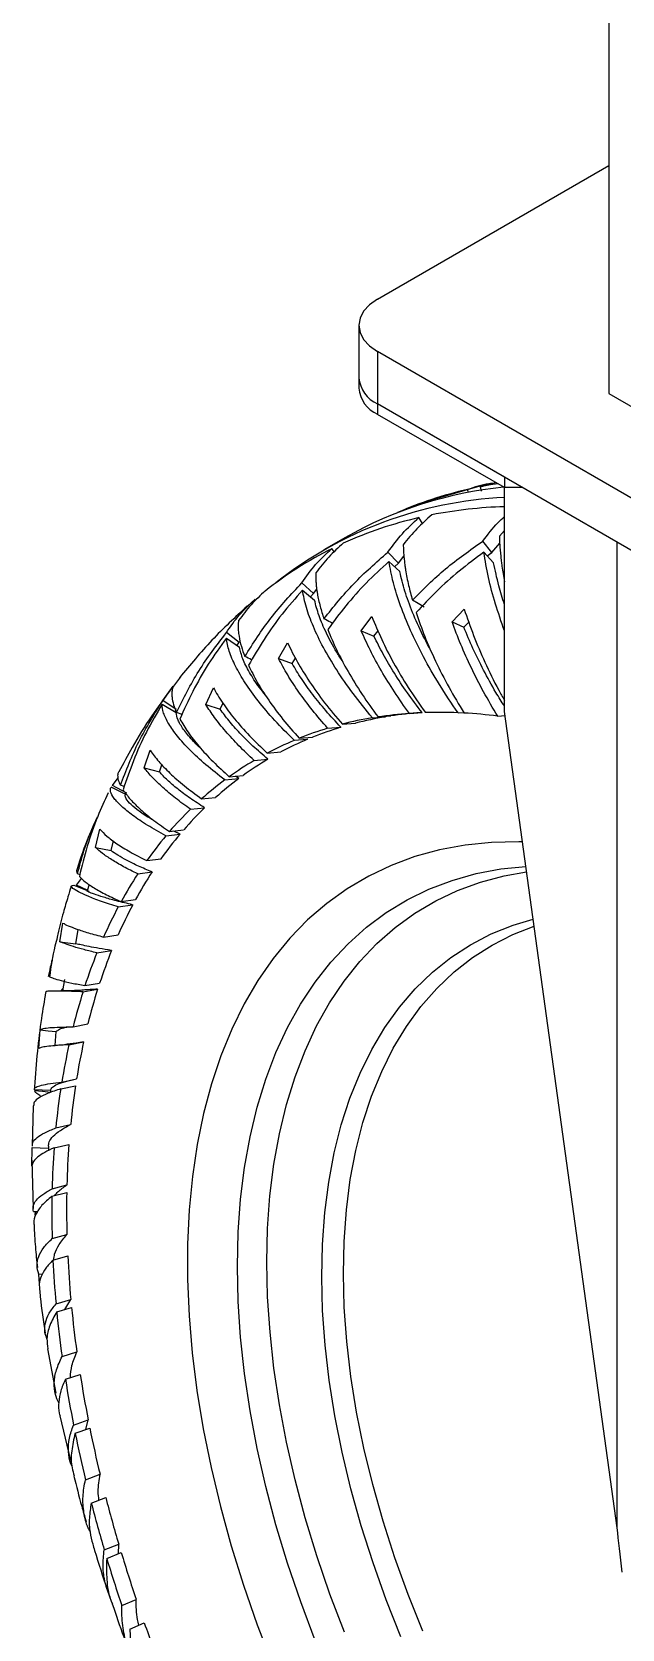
# Model space of a CAD drawing. Header units: millimetres. Extents: x 0 to 597, y 0 to 420.
# Drawn here: x 144.84 to 150.98, y 47.18 to 63.78 of the extents above; entities that cross this region are included whole.
import ezdxf

# ---------------------------------------------------------------- set-up
doc = ezdxf.new("R2010")
doc.units = ezdxf.units.MM

msp = doc.modelspace()

# ---------------------------------------------------------------- linework, layer by layer
at = {"color": 7, "linetype": 'Continuous', "lineweight": 25}
for p, q in [((150.84, 64.382), (150.84, 60.027)), ((148.436, 61.007), (150.84, 62.395)), ((148.241, 60.735), (148.241, 60.19)), ((154.659, 56.87), (148.436, 60.462)), ((148.436, 60.462), (148.436, 59.918)), ((148.241, 60.19), (148.241, 60.081)), ((150.84, 60.027), (153.904, 58.258)), ((154.659, 56.326), (148.436, 59.918)), ((149.756, 59.156), (148.436, 59.918)), ((148.436, 59.918), (148.436, 59.809)), ((149.756, 59.047), (148.436, 59.809)), ((149.505, 59.056), (149.664, 59.1)), ((149.756, 59.156), (149.756, 59.047)), ((149.572, 59.083), (148.91, 58.893)), ((149.381, 58.998), (149.372, 59.027)), ((149.518, 59.012), (149.505, 59.056)), ((149.944, 59.047), (149.756, 59.047)), ((149.756, 56.72), (149.756, 59.047)), ((148.904, 58.674), (148.866, 58.736)), ((149.756, 58.6), (149.703, 58.541)), ((148.097, 58.526), (147.879, 58.4)), ((149.626, 58.373), (149.53, 58.49)), ((149.626, 58.373), (149.706, 58.471)), ((147.985, 58.379), (147.96, 58.413)), ((148.653, 58.261), (148.543, 58.376)), ((148.554, 58.28), (148.668, 58.174)), ((148.653, 58.261), (148.71, 58.334)), ((149.542, 58.375), (149.643, 58.267)), ((149.577, 58.338), (149.626, 58.373)), ((148.613, 58.225), (148.653, 58.261)), ((147.77, 57.947), (147.649, 58.057)), ((147.656, 57.981), (147.781, 57.879)), ((147.74, 57.913), (147.77, 57.947)), ((147.77, 57.947), (147.804, 57.991)), ((149.211, 57.653), (149.337, 57.785)), ((148.266, 57.56), (148.376, 57.708)), ((149.211, 57.653), (149.334, 57.596)), ((149.334, 57.596), (149.386, 57.648)), ((146.996, 57.436), (146.864, 57.54)), ((146.865, 57.484), (147, 57.388)), ((146.974, 57.406), (146.996, 57.436)), ((148.266, 57.56), (148.399, 57.503)), ((148.399, 57.503), (148.441, 57.558)), ((147.406, 57.271), (147.501, 57.434)), ((147.406, 57.271), (147.548, 57.218)), ((147.548, 57.218), (147.583, 57.274)), ((146.203, 56.833), (146.312, 56.982)), ((146.387, 57.079), (146.313, 56.984)), ((146.65, 56.793), (146.729, 56.967)), ((146.196, 56.798), (146.341, 56.71)), ((146.344, 56.74), (146.203, 56.833)), ((146.65, 56.793), (146.8, 56.744)), ((146.8, 56.744), (146.828, 56.805)), ((146.33, 56.716), (146.344, 56.74)), ((146.403, 56.688), (146.346, 56.711)), ((148.383, 56.655), (148.518, 56.665)), ((148.441, 56.664), (148.575, 56.674)), ((148.767, 56.7), (148.899, 56.71)), ((149.273, 56.707), (149.331, 56.711)), ((149.685, 56.672), (149.762, 56.678)), ((150.926, 48.234), (149.756, 56.72)), ((147.622, 56.442), (147.761, 56.454)), ((147.917, 56.546), (148.055, 56.557)), ((148.07, 56.588), (148.206, 56.599)), ((146.011, 56.134), (146.073, 56.317)), ((147.289, 56.287), (147.431, 56.3)), ((147.57, 56.421), (147.709, 56.432)), ((146.011, 56.134), (146.168, 56.092)), ((146.168, 56.092), (146.194, 56.167)), ((147.154, 56.212), (147.296, 56.225)), ((145.68, 55.952), (145.738, 56.03)), ((145.828, 55.87), (145.68, 55.952)), ((145.803, 55.94), (145.762, 55.953)), ((146.849, 56.009), (146.993, 56.023)), ((146.895, 56.042), (147.038, 56.056)), ((146.993, 56.023), (146.958, 56.048)), ((145.663, 55.936), (145.815, 55.86)), ((146.607, 55.812), (146.752, 55.827)), ((146.492, 55.704), (146.638, 55.72)), ((145.503, 55.307), (145.549, 55.497)), ((146.235, 55.428), (146.383, 55.446)), ((146.273, 55.473), (146.42, 55.49)), ((146.383, 55.446), (146.318, 55.478)), ((145.503, 55.307), (145.665, 55.274)), ((145.665, 55.274), (145.69, 55.375)), ((146.036, 55.17), (146.185, 55.189)), ((145.305, 54.914), (145.359, 54.985)), ((145.337, 55.027), (145.316, 55.033)), ((145.943, 55.033), (146.092, 55.053)), ((145.277, 54.916), (145.433, 54.853)), ((145.418, 54.863), (145.305, 54.914)), ((145.437, 54.922), (145.416, 54.856)), ((145.74, 54.689), (145.89, 54.711)), ((145.77, 54.744), (145.92, 54.765)), ((145.134, 54.328), (145.164, 54.522)), ((145.3, 54.306), (145.324, 54.454)), ((145.134, 54.328), (145.3, 54.306)), ((145.588, 54.376), (145.739, 54.4)), ((145.016, 53.967), (145.055, 54.132)), ((145.519, 54.212), (145.67, 54.237)), ((145.017, 53.968), (145.016, 53.967)), ((145.147, 53.816), (145.165, 53.839)), ((145.182, 53.936), (145.161, 53.816)), ((145.373, 53.807), (145.526, 53.834)), ((145.394, 53.871), (145.546, 53.897)), ((145.271, 53.444), (145.424, 53.473)), ((144.913, 53.217), (144.928, 53.411)), ((145.084, 53.248), (145.096, 53.393)), ((145.227, 53.257), (145.38, 53.287)), ((145.38, 53.287), (145.302, 53.274)), ((144.868, 52.82), (144.866, 52.793)), ((145.142, 52.798), (145.296, 52.83)), ((145.153, 52.869), (145.307, 52.902)), ((144.857, 52.623), (144.845, 52.202)), ((145.091, 52.393), (145.245, 52.428)), ((144.843, 51.995), (144.844, 52.187)), ((144.844, 52.187), (145.013, 52.182)), ((145.014, 52.201), (145.014, 52.156)), ((145.073, 52.185), (145.228, 52.221)), ((144.843, 52.056), (144.857, 51.553)), ((145.052, 51.76), (145.207, 51.799)), ((145.05, 51.682), (145.205, 51.721)), ((144.859, 51.522), (144.904, 51.523)), ((144.876, 51.488), (144.879, 51.523)), ((145.053, 51.242), (145.207, 51.284)), ((145.061, 51.019), (145.215, 51.062)), ((144.915, 50.872), (144.954, 50.875)), ((144.92, 50.773), (144.915, 50.872)), ((145.093, 50.564), (145.247, 50.61)), ((145.101, 50.481), (145.255, 50.527)), ((145.185, 50.506), (145.247, 50.61)), ((145.006, 50.096), (145.09, 49.635)), ((145.156, 50.015), (145.309, 50.064)), ((145.191, 49.78), (145.344, 49.83)), ((145.133, 49.399), (145.243, 48.934)), ((145.275, 49.304), (145.428, 49.357)), ((145.402, 49.256), (145.428, 49.357)), ((145.292, 49.218), (145.445, 49.271)), ((145.399, 48.736), (145.551, 48.792)), ((145.459, 48.493), (145.611, 48.551)), ((145.594, 48.006), (145.745, 48.067)), ((145.62, 47.918), (145.771, 47.979)), ((145.742, 47.967), (145.745, 48.067)), ((145.776, 47.428), (145.926, 47.492)), ((145.861, 47.183), (146.011, 47.249))]:
    msp.add_line(p, q, dxfattribs=at)
at = {"color": 8, "linetype": 'Continuous', "lineweight": 25}
msp.add_line((150.926, 48.234), (150.926, 58.48), dxfattribs=at)
at = {"color": 7, "linetype": 'Continuous', "lineweight": 25, "flags": 128}
for points in [[(148.436, 61.007), (148.353, 60.948), (148.291, 60.882), (148.254, 60.81), (148.241, 60.735), (148.254, 60.659), (148.291, 60.587), (148.353, 60.521), (148.436, 60.462)], [(149.686, 59.087), (149.61, 59.075), (149.505, 59.056)], [(147.165, 57.888), (147.087, 57.82), (147.079, 57.814)], [(148.921, 57.805), (148.859, 57.842), (148.798, 57.879)], [(149.943, 55.364), (149.904, 55.365), (149.621, 55.359), (149.347, 55.331), (149.081, 55.282), (148.825, 55.212), (148.579, 55.121), (148.344, 55.009), (148.12, 54.878), (147.908, 54.726), (147.709, 54.554), (147.523, 54.363), (147.351, 54.154), (147.193, 53.926), (147.049, 53.681), (146.92, 53.42), (146.807, 53.142), (146.709, 52.849), (146.627, 52.541), (146.561, 52.22), (146.511, 51.886), (146.478, 51.54), (146.461, 51.183), (146.46, 50.815), (146.477, 50.439), (146.509, 50.055), (146.558, 49.663), (146.623, 49.266), (146.705, 48.864), (146.802, 48.458), (146.915, 48.049), (147.043, 47.639), (147.186, 47.228), (147.343, 46.818)], [(146.988, 51.307), (147.012, 51.65), (147.054, 51.982), (147.111, 52.301), (147.185, 52.607), (147.274, 52.899), (147.38, 53.175), (147.501, 53.436), (147.636, 53.68), (147.787, 53.907), (147.952, 54.116), (148.13, 54.307), (148.322, 54.478), (148.526, 54.63), (148.743, 54.762), (148.971, 54.874), (149.211, 54.965), (149.46, 55.035), (149.719, 55.084), (149.978, 55.111)], [(147.292, 51.348), (147.317, 51.688), (147.358, 52.016), (147.415, 52.331), (147.489, 52.634), (147.578, 52.922), (147.683, 53.195), (147.803, 53.452), (147.938, 53.692), (148.088, 53.916), (148.253, 54.121), (148.43, 54.308), (148.621, 54.475), (148.825, 54.624), (149.041, 54.752), (149.268, 54.86), (149.506, 54.947), (149.754, 55.013), (149.985, 55.055)], [(147.864, 51.182), (147.888, 51.512), (147.929, 51.829), (147.986, 52.134), (148.059, 52.425), (148.149, 52.702), (148.255, 52.963), (148.376, 53.208), (148.512, 53.436), (148.663, 53.646), (148.827, 53.837), (149.006, 54.01), (149.198, 54.163), (149.402, 54.296), (149.618, 54.409), (149.845, 54.5), (150.053, 54.563)], [(148.088, 51.213), (148.112, 51.54), (148.153, 51.855), (148.21, 52.158), (148.284, 52.447), (148.374, 52.721), (148.479, 52.979), (148.6, 53.222), (148.736, 53.447), (148.887, 53.654), (149.052, 53.843), (149.231, 54.013), (149.423, 54.163), (149.627, 54.293), (149.843, 54.402), (150.064, 54.488)], [(144.928, 53.411), (145.012, 53.402), (145.096, 53.393)], [(144.866, 52.793), (144.95, 52.788), (145.035, 52.783)], [(145.037, 52.762), (144.952, 52.77), (144.868, 52.778)], [(147.787, 47.066), (147.637, 47.466), (147.501, 47.867), (147.38, 48.268), (147.275, 48.666), (147.185, 49.061), (147.111, 49.452), (147.054, 49.838), (147.012, 50.217), (146.988, 50.589), (146.979, 50.953), (146.988, 51.307)], [(148.092, 47.151), (147.941, 47.547), (147.806, 47.944), (147.685, 48.34), (147.58, 48.734), (147.49, 49.125), (147.417, 49.513), (147.359, 49.894), (147.318, 50.27), (147.293, 50.638), (147.284, 50.998), (147.292, 51.348)], [(148.679, 47.104), (148.527, 47.488), (148.389, 47.873), (148.267, 48.258), (148.16, 48.641), (148.068, 49.021), (147.993, 49.398), (147.934, 49.77), (147.891, 50.135), (147.865, 50.493), (147.856, 50.842), (147.864, 51.182)], [(148.907, 47.16), (148.754, 47.541), (148.616, 47.923), (148.493, 48.306), (148.386, 48.686), (148.294, 49.065), (148.218, 49.439), (148.159, 49.809), (148.116, 50.172), (148.09, 50.528), (148.081, 50.875), (148.088, 51.213)]]:
    msp.add_lwpolyline(points, dxfattribs=at)
at = {"color": 7, "linetype": 'Continuous', "lineweight": 25}
for centre, radius, start, end in [((148.574, 60.223), 0.335, 185.6959, 245.6253), ((148.574, 60.115), 0.335, 185.6959, 245.6253), ((149.945, 54.812), 4.137, 92.6217, 128.3451), ((150.173, 54.871), 4.203, 95.818, 119.5968), ((150.287, 55.021), 4.11, 102.8711, 113.5635), ((149.897, 54.165), 4.686, 91.7216, 101.0303), ((149.78, 54.736), 4.102, 102.8658, 114.4812), ((149.723, 54.874), 3.953, 116.4762, 128.3811), ((149.008, 52.922), 3.785, 99.5093, 104.3571), ((149.143, 52.938), 3.779, 99.5211, 104.3482), ((149.054, 52.639), 4.071, 94.0439, 98.658), ((149.185, 52.673), 4.047, 94.302, 98.6574), ((149.077, 52.156), 4.555, 87.5302, 91.8074), ((149.054, 51.713), 4.999, 82.749, 86.7744), ((148.947, 53.143), 3.555, 106.8376, 111.8877), ((149.08, 53.17), 3.538, 106.838, 111.883), ((148.911, 53.232), 3.459, 112.8187, 117.9618), ((149.042, 53.263), 3.438, 112.8165, 117.961), ((148.905, 53.246), 3.444, 120.5523, 125.7119), ((149.038, 53.274), 3.426, 120.5566, 125.7126), ((148.953, 53.181), 3.525, 126.6475, 131.7263), ((149.081, 53.216), 3.498, 126.6423, 131.7304), ((149.103, 53.022), 3.744, 134.2337, 139.1107), ((149.232, 53.055), 3.719, 134.2314, 139.1117), ((149.425, 52.891), 3.973, 139.9825, 144.6543), ((149.292, 52.862), 3.991, 139.9794, 144.6575), ((149.667, 52.607), 4.444, 146.9159, 151.2671), ((149.793, 52.642), 4.417, 146.9158, 151.2687), ((150.057, 52.397), 4.888, 152.0339, 156.1176), ((150.183, 52.432), 4.86, 152.0348, 156.1179), ((150.678, 52.135), 5.562, 158.076, 161.8233), ((150.797, 52.173), 5.526, 158.0756, 161.8251), ((151.267, 51.946), 6.18, 162.4776, 165.9709), ((151.393, 51.981), 6.153, 162.4794, 165.9681), ((152.25, 51.781), 7.033, 167.6365, 170.8288), ((152.136, 51.742), 7.073, 167.6367, 170.8294), ((152.909, 51.621), 7.856, 171.386, 174.3621), ((153.011, 51.661), 7.803, 171.3849, 174.3637), ((153.956, 51.531), 8.907, 175.7861, 178.5244), ((154.063, 51.57), 8.86, 175.7866, 178.5235), ((154.847, 51.511), 9.798, 179.0019, 181.5706), ((154.941, 51.551), 9.738, 179.0016, 181.5713), ((155.998, 51.555), 10.95, 182.8052, 185.191), ((156.087, 51.594), 10.885, 182.8049, 185.191), ((156.911, 51.64), 11.867, 185.6086, 187.87), ((156.994, 51.68), 11.796, 185.6083, 187.87), ((158.138, 51.848), 12.952, 188.9625, 191.0869), ((158.055, 51.809), 13.023, 188.9622, 191.0874), ((158.912, 51.979), 13.897, 191.4622, 193.4972), ((158.981, 52.016), 13.812, 191.462, 193.4976), ((159.916, 52.229), 14.931, 194.4884, 196.4282), ((159.97, 52.261), 14.831, 194.4878, 196.4294), ((160.671, 52.47), 15.562, 196.7723, 198.6525), ((160.622, 52.439), 15.668, 196.773, 198.6514), ((161.427, 52.73), 16.362, 199.5728, 201.3913)]:
    msp.add_arc(centre, radius, start, end, dxfattribs=at)
msp.add_ellipse((150.926, 47.19), major_axis=(-0.091, 1.423), ratio=0.068485, start_param=5.130416, end_param=5.531675, dxfattribs=at)
for points, knots in [([(149.63, 59.091), (149.618, 59.09), (149.529, 59.081), (149.444, 59.052), (149.372, 59.027)], [0, 0, 0, 0, 0.142933, 1, 1, 1, 1]), ([(148.543, 58.376), (148.592, 58.442), (148.689, 58.575), (148.807, 58.682), (148.866, 58.736)], [0, 0, 0, 0, 0.498255, 1, 1, 1, 1]), ([(149, 58.764), (148.947, 58.717), (148.842, 58.624), (148.75, 58.511), (148.703, 58.454)], [0, 0, 0, 0, 0.5003706, 1, 1, 1, 1]), ([(149.53, 58.49), (149.58, 58.557), (149.651, 58.651), (149.733, 58.726), (149.756, 58.747)], [0, 0, 0, 0, 0.722788, 1, 1, 1, 1]), ([(148.08, 58.47), (148.028, 58.423), (147.925, 58.331), (147.838, 58.217), (147.794, 58.161)], [0, 0, 0, 0, 0.500368, 1, 1, 1, 1]), ([(148.703, 58.454), (148.704, 58.434), (148.705, 58.398), (148.709, 58.341), (148.714, 58.288), (148.721, 58.238), (148.733, 58.155), (148.755, 58.039), (148.784, 57.93), (148.798, 57.879)], [0, 0, 0, 0, 0.120107, 0.230144, 0.330174, 0.420242, 0.500399, 0.764725, 1, 1, 1, 1]), ([(148.798, 57.879), (148.909, 57.99), (149.133, 58.212), (149.397, 58.397), (149.53, 58.49)], [0, 0, 0, 0, 0.499573, 1, 1, 1, 1]), ([(149.703, 58.541), (149.704, 58.518), (149.705, 58.474), (149.71, 58.407), (149.716, 58.344), (149.722, 58.286), (149.734, 58.197), (149.746, 58.124), (149.756, 58.069)], [0, 0, 0, 0, 0.163561, 0.313418, 0.449642, 0.572301, 0.681464, 1, 1, 1, 1]), ([(147.649, 58.057), (147.695, 58.122), (147.787, 58.254), (147.903, 58.36), (147.96, 58.413)], [0, 0, 0, 0, 0.498255, 1, 1, 1, 1]), ([(147.879, 57.684), (147.978, 57.808), (148.177, 58.057), (148.421, 58.269), (148.543, 58.376)], [0, 0, 0, 0, 0.499584, 1, 1, 1, 1]), ([(148.554, 58.28), (148.474, 58.206), (148.315, 58.06), (148.103, 57.822), (147.98, 57.655), (147.919, 57.572)], [0, 0, 0, 0, 0.3393777, 0.6723394, 1, 1, 1, 1]), ([(149.273, 56.707), (149.207, 56.805), (149.074, 57.001), (148.911, 57.289), (148.775, 57.564), (148.671, 57.824), (148.593, 58.067), (148.567, 58.209), (148.554, 58.28)], [0, 0, 0, 0, 0.166041, 0.333057, 0.499186, 0.663303, 0.828994, 1, 1, 1, 1]), ([(149.542, 58.375), (149.455, 58.311), (149.282, 58.183), (149.047, 57.972), (148.907, 57.823), (148.838, 57.749)], [0, 0, 0, 0, 0.339371, 0.672335, 1, 1, 1, 1]), ([(149.756, 57.558), (149.723, 57.653), (149.655, 57.847), (149.583, 58.123), (149.556, 58.29), (149.542, 58.375)], [0, 0, 0, 0, 0.315969, 0.652585, 1, 1, 1, 1]), ([(149.756, 57.834), (149.735, 57.899), (149.686, 58.055), (149.659, 58.189), (149.643, 58.267)], [0, 0, 0, 0, 0.417289, 1, 1, 1, 1]), ([(147.794, 58.161), (147.794, 58.145), (147.793, 58.116), (147.795, 58.07), (147.799, 58.026), (147.804, 57.985), (147.815, 57.916), (147.836, 57.819), (147.865, 57.727), (147.879, 57.684)], [0, 0, 0, 0, 0.120105, 0.230146, 0.330172, 0.420239, 0.5004, 0.764726, 1, 1, 1, 1]), ([(148.988, 57.363), (148.96, 57.412), (148.886, 57.547), (148.797, 57.752), (148.714, 57.978), (148.683, 58.108), (148.668, 58.174)], [0, 0, 0, 0, 0.161691, 0.436779, 0.71415, 1, 1, 1, 1]), ([(147.268, 57.973), (147.218, 57.927), (147.117, 57.835), (147.034, 57.723), (146.992, 57.667)], [0, 0, 0, 0, 0.500373, 1, 1, 1, 1]), ([(147.056, 57.292), (147.142, 57.428), (147.315, 57.7), (147.537, 57.938), (147.649, 58.057)], [0, 0, 0, 0, 0.499577, 1, 1, 1, 1]), ([(147.656, 57.981), (147.583, 57.899), (147.44, 57.736), (147.253, 57.473), (147.147, 57.291), (147.095, 57.201)], [0, 0, 0, 0, 0.339378, 0.672331, 1, 1, 1, 1]), ([(148.383, 56.655), (148.314, 56.739), (148.176, 56.908), (148.007, 57.154), (147.868, 57.388), (147.764, 57.606), (147.688, 57.809), (147.667, 57.923), (147.656, 57.981)], [0, 0, 0, 0, 0.166042, 0.333058, 0.499187, 0.663303, 0.828994, 1, 1, 1, 1]), ([(147.081, 57.815), (146.956, 57.7), (146.707, 57.47), (146.487, 57.204), (146.378, 57.072)], [0, 0, 0, 0, 0.50087, 1, 1, 1, 1]), ([(146.864, 57.54), (146.907, 57.604), (146.995, 57.732), (147.108, 57.836), (147.165, 57.888)], [0, 0, 0, 0, 0.498257, 1, 1, 1, 1]), ([(148.077, 57.236), (148.054, 57.27), (147.985, 57.375), (147.901, 57.537), (147.82, 57.723), (147.794, 57.826), (147.781, 57.879)], [0, 0, 0, 0, 0.13478, 0.418701, 0.704973, 1, 1, 1, 1]), ([(149.337, 57.785), (149.368, 57.694), (149.428, 57.516), (149.551, 57.232), (149.659, 57.006), (149.736, 56.871), (149.756, 56.835)], [0, 0, 0, 0, 0.3038937, 0.595491, 0.8928863, 1, 1, 1, 1]), ([(146.992, 57.667), (146.99, 57.656), (146.987, 57.634), (146.987, 57.599), (146.988, 57.565), (146.991, 57.533), (146.999, 57.479), (147.016, 57.402), (147.043, 57.327), (147.056, 57.292)], [0, 0, 0, 0, 0.120103, 0.230143, 0.330172, 0.420241, 0.500401, 0.764727, 1, 1, 1, 1]), ([(147.968, 57.636), (147.96, 57.64), (147.931, 57.656), (147.901, 57.672), (147.879, 57.684)], [0, 0, 0, 0, 0.2469008, 1, 1, 1, 1]), ([(148.376, 57.708), (148.409, 57.629), (148.472, 57.475), (148.6, 57.226), (148.75, 56.972), (148.872, 56.796), (148.933, 56.709)], [0, 0, 0, 0, 0.255316, 0.500302, 0.750159, 1, 1, 1, 1]), ([(148.838, 57.749), (148.866, 57.667), (148.922, 57.504), (149.037, 57.242), (149.172, 56.975), (149.282, 56.793), (149.336, 56.704)], [0, 0, 0, 0, 0.250635, 0.500173, 0.755309, 1, 1, 1, 1]), ([(149.685, 56.672), (149.635, 56.756), (149.535, 56.925), (149.409, 57.175), (149.298, 57.42), (149.24, 57.575), (149.211, 57.653)], [0, 0, 0, 0, 0.249919, 0.499817, 0.749988, 1, 1, 1, 1]), ([(146.346, 56.711), (146.419, 56.857), (146.565, 57.149), (146.764, 57.409), (146.864, 57.54)], [0, 0, 0, 0, 0.499576, 1, 1, 1, 1]), ([(146.865, 57.484), (146.8, 57.394), (146.673, 57.216), (146.512, 56.933), (146.424, 56.738), (146.38, 56.641)], [0, 0, 0, 0, 0.339372, 0.672335, 1, 1, 1, 1]), ([(147.57, 56.421), (147.5, 56.49), (147.36, 56.629), (147.192, 56.83), (147.055, 57.02), (146.955, 57.194), (146.886, 57.354), (146.872, 57.44), (146.865, 57.484)], [0, 0, 0, 0, 0.16604, 0.333056, 0.499186, 0.663303, 0.828993, 1, 1, 1, 1]), ([(147.919, 57.572), (147.948, 57.502), (148.006, 57.362), (148.127, 57.135), (148.268, 56.902), (148.384, 56.742), (148.441, 56.664)], [0, 0, 0, 0, 0.250637, 0.500175, 0.755313, 1, 1, 1, 1]), ([(148.767, 56.7), (148.714, 56.775), (148.608, 56.924), (148.474, 57.144), (148.357, 57.357), (148.296, 57.492), (148.266, 57.56)], [0, 0, 0, 0, 0.249917, 0.499816, 0.749988, 1, 1, 1, 1]), ([(148.899, 56.71), (148.847, 56.779), (148.742, 56.916), (148.609, 57.119), (148.492, 57.317), (148.43, 57.441), (148.399, 57.503)], [0, 0, 0, 0, 0.250001, 0.500004, 0.75018, 1, 1, 1, 1]), ([(149.756, 56.774), (149.726, 56.822), (149.646, 56.948), (149.537, 57.151), (149.424, 57.378), (149.364, 57.523), (149.334, 57.596)], [0, 0, 0, 0, 0.169111, 0.446078, 0.723235, 1, 1, 1, 1]), ([(147.271, 56.891), (147.249, 56.918), (147.181, 57.002), (147.101, 57.129), (147.028, 57.273), (147.01, 57.349), (147, 57.388)], [0, 0, 0, 0, 0.1351542, 0.4189512, 0.7051034, 1, 1, 1, 1]), ([(147.129, 57.257), (147.128, 57.258), (147.104, 57.269), (147.08, 57.281), (147.056, 57.292)], [0, 0, 0, 0, 0.015254, 1, 1, 1, 1]), ([(147.917, 56.546), (147.863, 56.609), (147.754, 56.736), (147.616, 56.922), (147.497, 57.102), (147.437, 57.215), (147.406, 57.271)], [0, 0, 0, 0, 0.249918, 0.499817, 0.749987, 1, 1, 1, 1]), ([(147.501, 57.434), (147.533, 57.368), (147.596, 57.239), (147.727, 57.029), (147.88, 56.813), (148.007, 56.663), (148.07, 56.588)], [0, 0, 0, 0, 0.255316, 0.500302, 0.750158, 1, 1, 1, 1]), ([(147.095, 57.201), (147.123, 57.143), (147.18, 57.028), (147.301, 56.838), (147.445, 56.642), (147.564, 56.508), (147.622, 56.442)], [0, 0, 0, 0, 0.250637, 0.500174, 0.755312, 1, 1, 1, 1]), ([(148.055, 56.557), (148.001, 56.615), (147.894, 56.73), (147.759, 56.899), (147.64, 57.064), (147.579, 57.167), (147.548, 57.218)], [0, 0, 0, 0, 0.250002, 0.500003, 0.750179, 1, 1, 1, 1]), ([(146.282, 56.947), (146.217, 56.857), (146.074, 56.66), (145.896, 56.377), (145.791, 56.177), (145.746, 56.092)], [0, 0, 0, 0, 0.324932, 0.709869, 1, 1, 1, 1]), ([(146.313, 56.984), (146.31, 56.976), (146.304, 56.961), (146.299, 56.937), (146.297, 56.914), (146.297, 56.891), (146.3, 56.852), (146.312, 56.795), (146.335, 56.738), (146.346, 56.711)], [0, 0, 0, 0, 0.120103, 0.230144, 0.330174, 0.420242, 0.500402, 0.764727, 1, 1, 1, 1]), ([(146.729, 56.967), (146.759, 56.915), (146.818, 56.813), (146.946, 56.644), (147.099, 56.47), (147.226, 56.348), (147.289, 56.287)], [0, 0, 0, 0, 0.255317, 0.500304, 0.75016, 1, 1, 1, 1]), ([(145.762, 55.953), (145.822, 56.107), (145.941, 56.414), (146.116, 56.693), (146.203, 56.833)], [0, 0, 0, 0, 0.499576, 1, 1, 1, 1]), ([(146.196, 56.798), (146.14, 56.701), (146.029, 56.511), (145.894, 56.211), (145.825, 56.007), (145.79, 55.905)], [0, 0, 0, 0, 0.339372, 0.672331, 1, 1, 1, 1]), ([(146.849, 56.009), (146.78, 56.062), (146.643, 56.169), (146.48, 56.322), (146.351, 56.465), (146.26, 56.594), (146.203, 56.71), (146.199, 56.768), (146.196, 56.798)], [0, 0, 0, 0, 0.166042, 0.333057, 0.499185, 0.663302, 0.828992, 1, 1, 1, 1]), ([(147.154, 56.212), (147.099, 56.263), (146.99, 56.366), (146.854, 56.515), (146.737, 56.659), (146.679, 56.748), (146.65, 56.793)], [0, 0, 0, 0, 0.2499156, 0.4998175, 0.7499878, 1, 1, 1, 1]), ([(146.616, 56.318), (146.579, 56.354), (146.498, 56.431), (146.414, 56.537), (146.353, 56.637), (146.345, 56.686), (146.341, 56.71)], [0, 0, 0, 0, 0.216978, 0.473924, 0.733001, 1, 1, 1, 1]), ([(146.38, 56.641), (146.407, 56.597), (146.459, 56.507), (146.577, 56.358), (146.718, 56.202), (146.837, 56.095), (146.895, 56.042)], [0, 0, 0, 0, 0.250635, 0.500174, 0.755311, 1, 1, 1, 1]), ([(147.296, 56.225), (147.243, 56.27), (147.136, 56.362), (147.003, 56.496), (146.887, 56.625), (146.829, 56.705), (146.8, 56.744)], [0, 0, 0, 0, 0.249999, 0.500004, 0.750181, 1, 1, 1, 1]), ([(146.073, 56.317), (146.1, 56.279), (146.153, 56.205), (146.274, 56.08), (146.421, 55.949), (146.545, 55.858), (146.607, 55.812)], [0, 0, 0, 0, 0.2553156, 0.5003018, 0.7501587, 1, 1, 1, 1]), ([(146.492, 55.704), (146.438, 55.743), (146.331, 55.819), (146.201, 55.93), (146.09, 56.037), (146.038, 56.101), (146.011, 56.134)], [0, 0, 0, 0, 0.249916, 0.499816, 0.749987, 1, 1, 1, 1]), ([(145.744, 56.093), (145.742, 56.09), (145.738, 56.083), (145.735, 56.071), (145.733, 56.047), (145.737, 56.01), (145.754, 55.971), (145.762, 55.953)], [0, 0, 0, 0, 0.094827, 0.216542, 0.32487, 0.682064, 1, 1, 1, 1]), ([(146.638, 55.72), (146.586, 55.753), (146.482, 55.82), (146.355, 55.916), (146.247, 56.009), (146.194, 56.064), (146.168, 56.092)], [0, 0, 0, 0, 0.250001, 0.500002, 0.75018, 1, 1, 1, 1]), ([(145.636, 55.875), (145.598, 55.794), (145.514, 55.613), (145.413, 55.322), (145.361, 55.111), (145.336, 55.006)], [0, 0, 0, 0, 0.291484, 0.648585, 1, 1, 1, 1]), ([(146.235, 55.428), (146.17, 55.465), (146.038, 55.538), (145.886, 55.641), (145.769, 55.737), (145.692, 55.819), (145.652, 55.888), (145.66, 55.917), (145.663, 55.931)], [0, 0, 0, 0, 0.168915, 0.338825, 0.50783, 0.674788, 0.843345, 1, 1, 1, 1]), ([(145.79, 55.905), (145.813, 55.874), (145.859, 55.811), (145.968, 55.703), (146.102, 55.59), (146.217, 55.511), (146.273, 55.473)], [0, 0, 0, 0, 0.250639, 0.500174, 0.755313, 1, 1, 1, 1]), ([(146.111, 55.587), (146.09, 55.599), (146.017, 55.64), (145.93, 55.703), (145.852, 55.771), (145.81, 55.826), (145.813, 55.847), (145.815, 55.857)], [0, 0, 0, 0, 0.095504, 0.326547, 0.554511, 0.784366, 1, 1, 1, 1]), ([(145.52, 55.621), (145.504, 55.586), (145.435, 55.432), (145.365, 55.252), (145.318, 55.104), (145.309, 55.075)], [0, 0, 0, 0, 0.194206, 0.838552, 1, 1, 1, 1]), ([(145.316, 55.033), (145.359, 55.193), (145.414, 55.394), (145.505, 55.581), (145.523, 55.619)], [0, 0, 0, 0, 0.794738, 1, 1, 1, 1]), ([(145.549, 55.497), (145.571, 55.473), (145.614, 55.428), (145.723, 55.347), (145.859, 55.261), (145.977, 55.201), (146.036, 55.17)], [0, 0, 0, 0, 0.255315, 0.5003, 0.750159, 1, 1, 1, 1]), ([(145.943, 55.033), (145.892, 55.058), (145.791, 55.108), (145.67, 55.18), (145.57, 55.247), (145.525, 55.287), (145.503, 55.307)], [0, 0, 0, 0, 0.249918, 0.499815, 0.749985, 1, 1, 1, 1]), ([(146.092, 55.053), (146.043, 55.073), (145.946, 55.114), (145.829, 55.172), (145.732, 55.227), (145.687, 55.258), (145.665, 55.274)], [0, 0, 0, 0, 0.250001, 0.500004, 0.750181, 1, 1, 1, 1]), ([(145.309, 55.074), (145.307, 55.07), (145.302, 55.059), (145.311, 55.042), (145.316, 55.033)], [0, 0, 0, 0, 0.416451, 1, 1, 1, 1]), ([(145.336, 55.006), (145.354, 54.988), (145.39, 54.952), (145.486, 54.887), (145.609, 54.817), (145.717, 54.768), (145.77, 54.744)], [0, 0, 0, 0, 0.250638, 0.5001734, 0.755311, 1, 1, 1, 1]), ([(145.252, 54.908), (145.251, 54.906), (145.239, 54.868), (145.211, 54.776), (145.164, 54.612), (145.126, 54.473), (145.106, 54.386), (145.104, 54.376)], [0, 0, 0, 0, 0.0116467, 0.2130985, 0.523175, 0.9413503, 1, 1, 1, 1]), ([(145.74, 54.689), (145.679, 54.709), (145.557, 54.747), (145.421, 54.801), (145.321, 54.847), (145.263, 54.884), (145.243, 54.91), (145.265, 54.914), (145.277, 54.916)], [0, 0, 0, 0, 0.166042, 0.333058, 0.499185, 0.663302, 0.828991, 1, 1, 1, 1]), ([(145.89, 54.711), (145.832, 54.725), (145.715, 54.752), (145.583, 54.791), (145.485, 54.823), (145.43, 54.845), (145.407, 54.857), (145.414, 54.856), (145.414, 54.856)], [0, 0, 0, 0, 0.198447, 0.397999, 0.596298, 0.79196, 0.989244, 1, 1, 1, 1]), ([(145.164, 54.522), (145.18, 54.513), (145.212, 54.495), (145.304, 54.46), (145.425, 54.42), (145.533, 54.391), (145.588, 54.376)], [0, 0, 0, 0, 0.255317, 0.5003007, 0.7501596, 1, 1, 1, 1]), ([(145.106, 54.375), (145.098, 54.344), (145.061, 54.208), (145.041, 54.069), (145.025, 53.962)], [0, 0, 0, 0, 0.230585, 1, 1, 1, 1]), ([(145.519, 54.212), (145.472, 54.223), (145.379, 54.246), (145.272, 54.277), (145.186, 54.306), (145.151, 54.321), (145.134, 54.328)], [0, 0, 0, 0, 0.2499158, 0.4998172, 0.7499886, 1, 1, 1, 1]), ([(145.67, 54.237), (145.626, 54.244), (145.537, 54.258), (145.434, 54.277), (145.351, 54.295), (145.317, 54.302), (145.3, 54.306)], [0, 0, 0, 0, 0.2500013, 0.5000024, 0.7501823, 1, 1, 1, 1]), ([(145.049, 54.134), (145.048, 54.128), (145.035, 54.075), (145.026, 54.019), (145.018, 53.968)], [0, 0, 0, 0, 0.099837, 1, 1, 1, 1]), ([(145.025, 53.962), (145.038, 53.957), (145.062, 53.948), (145.141, 53.925), (145.248, 53.899), (145.346, 53.88), (145.394, 53.871)], [0, 0, 0, 0, 0.250634, 0.500175, 0.755313, 1, 1, 1, 1]), ([(144.985, 53.801), (144.97, 53.711), (144.937, 53.509), (144.896, 53.183), (144.878, 52.944), (144.868, 52.82)], [0, 0, 0, 0, 0.281988, 0.630746, 1, 1, 1, 1]), ([(145.373, 53.807), (145.319, 53.809), (145.21, 53.813), (145.094, 53.816), (145.018, 53.814), (144.984, 53.81), (144.988, 53.802), (144.989, 53.8)], [0, 0, 0, 0, 0.232355, 0.466072, 0.698549, 0.928214, 1, 1, 1, 1]), ([(145.346, 53.822), (145.305, 53.82), (145.223, 53.816), (145.145, 53.815), (145.106, 53.815)], [0, 0, 0, 0, 0.497156, 1, 1, 1, 1]), ([(145.526, 53.834), (145.472, 53.831), (145.403, 53.827), (145.357, 53.823), (145.347, 53.822)], [0, 0, 0, 0, 0.784734, 1, 1, 1, 1]), ([(144.928, 53.411), (144.937, 53.416), (144.954, 53.426), (145.026, 53.435), (145.126, 53.44), (145.223, 53.443), (145.271, 53.444)], [0, 0, 0, 0, 0.255315, 0.500305, 0.750161, 1, 1, 1, 1]), ([(145.096, 53.393), (145.105, 53.402), (145.124, 53.419), (145.169, 53.434), (145.21, 53.441), (145.218, 53.443)], [0, 0, 0, 0, 0.456035, 0.89407, 1, 1, 1, 1]), ([(145.227, 53.257), (145.186, 53.254), (145.104, 53.249), (145.014, 53.241), (144.946, 53.231), (144.924, 53.222), (144.913, 53.217)], [0, 0, 0, 0, 0.249913, 0.499817, 0.749987, 1, 1, 1, 1]), ([(145.302, 53.274), (145.261, 53.268), (145.179, 53.256), (145.101, 53.249), (145.061, 53.245)], [0, 0, 0, 0, 0.4972012, 1, 1, 1, 1]), ([(145.142, 52.798), (145.095, 52.783), (145.002, 52.752), (144.913, 52.707), (144.862, 52.664), (144.861, 52.635), (144.86, 52.623)], [0, 0, 0, 0, 0.270982, 0.543554, 0.814676, 1, 1, 1, 1]), ([(144.866, 52.793), (144.871, 52.801), (144.88, 52.817), (144.939, 52.836), (145.026, 52.853), (145.111, 52.864), (145.153, 52.869)], [0, 0, 0, 0, 0.250633, 0.500171, 0.75531, 1, 1, 1, 1]), ([(145.035, 52.783), (145.04, 52.794), (145.049, 52.817), (145.105, 52.846), (145.187, 52.874), (145.268, 52.892), (145.307, 52.902)], [0, 0, 0, 0, 0.25045, 0.499998, 0.755255, 1, 1, 1, 1]), ([(144.941, 52.718), (144.935, 52.721), (144.912, 52.735), (144.884, 52.756), (144.873, 52.771), (144.868, 52.778)], [0, 0, 0, 0, 0.143813, 0.580229, 1, 1, 1, 1]), ([(145.035, 52.783), (145.035, 52.782), (145.034, 52.775), (145.034, 52.768), (145.034, 52.763)], [0, 0, 0, 0, 0.158215, 1, 1, 1, 1]), ([(144.847, 52.202), (144.847, 52.215), (144.848, 52.246), (144.893, 52.293), (144.97, 52.342), (145.051, 52.376), (145.091, 52.393)], [0, 0, 0, 0, 0.199099, 0.462927, 0.731719, 1, 1, 1, 1]), ([(145.016, 52.201), (145.016, 52.216), (145.017, 52.252), (145.06, 52.307), (145.132, 52.366), (145.207, 52.407), (145.245, 52.428)], [0, 0, 0, 0, 0.196659, 0.461165, 0.730832, 1, 1, 1, 1]), ([(145.073, 52.185), (145.039, 52.169), (144.971, 52.138), (144.901, 52.091), (144.854, 52.044), (144.847, 52.012), (144.843, 51.995)], [0, 0, 0, 0, 0.249917, 0.499813, 0.74999, 1, 1, 1, 1]), ([(145.08, 51.689), (145.091, 51.703), (145.12, 51.739), (145.174, 51.776), (145.207, 51.799)], [0, 0, 0, 0, 0.386472, 1, 1, 1, 1]), ([(144.859, 51.522), (144.856, 51.543), (144.85, 51.583), (144.884, 51.642), (144.948, 51.7), (145.018, 51.74), (145.052, 51.76)], [0, 0, 0, 0, 0.250638, 0.500173, 0.755309, 1, 1, 1, 1]), ([(145.05, 51.682), (145.013, 51.65), (144.938, 51.587), (144.88, 51.495), (144.855, 51.428), (144.864, 51.391), (144.866, 51.385)], [0, 0, 0, 0, 0.313168, 0.628169, 0.941499, 1, 1, 1, 1]), ([(144.865, 51.385), (144.868, 51.309), (144.876, 51.162), (144.892, 51.012), (144.899, 50.94)], [0, 0, 0, 0, 0.519807, 1, 1, 1, 1]), ([(144.915, 50.872), (144.905, 50.903), (144.888, 50.964), (144.908, 51.055), (144.958, 51.147), (145.021, 51.211), (145.053, 51.242)], [0, 0, 0, 0, 0.2553139, 0.5003049, 0.7501569, 1, 1, 1, 1]), ([(145.07, 51.021), (145.072, 51.041), (145.077, 51.093), (145.121, 51.18), (145.178, 51.249), (145.207, 51.284)], [0, 0, 0, 0, 0.2292, 0.6145939, 1, 1, 1, 1]), ([(145.061, 51.019), (145.035, 50.99), (144.982, 50.933), (144.936, 50.849), (144.915, 50.777), (144.921, 50.732), (144.923, 50.714)], [0, 0, 0, 0, 0.2733861, 0.5467521, 0.8204195, 1, 1, 1, 1]), ([(144.922, 50.714), (144.924, 50.688), (144.938, 50.538), (144.962, 50.385), (144.982, 50.259)], [0, 0, 0, 0, 0.171882, 1, 1, 1, 1]), ([(144.999, 50.198), (144.991, 50.222), (144.97, 50.277), (144.978, 50.365), (145.015, 50.463), (145.067, 50.531), (145.093, 50.564)], [0, 0, 0, 0, 0.199681, 0.466188, 0.738667, 1, 1, 1, 1]), ([(145.101, 50.481), (145.075, 50.434), (145.022, 50.339), (144.992, 50.211), (145.003, 50.131), (145.007, 50.096)], [0, 0, 0, 0, 0.354992, 0.71206, 1, 1, 1, 1]), ([(145.122, 49.534), (145.109, 49.563), (145.078, 49.632), (145.071, 49.747), (145.091, 49.878), (145.134, 49.97), (145.156, 50.015)], [0, 0, 0, 0, 0.189352, 0.456035, 0.728026, 1, 1, 1, 1]), ([(145.242, 49.797), (145.246, 49.838), (145.252, 49.925), (145.29, 50.016), (145.309, 50.064)], [0, 0, 0, 0, 0.473989, 1, 1, 1, 1]), ([(145.191, 49.78), (145.173, 49.739), (145.137, 49.658), (145.119, 49.541), (145.118, 49.455), (145.132, 49.408), (145.135, 49.399)], [0, 0, 0, 0, 0.308112, 0.61621, 0.924633, 1, 1, 1, 1]), ([(145.26, 48.873), (145.255, 48.882), (145.231, 48.933), (145.219, 49.031), (145.225, 49.164), (145.258, 49.258), (145.275, 49.304)], [0, 0, 0, 0, 0.069698, 0.379486, 0.696224, 1, 1, 1, 1]), ([(145.292, 49.218), (145.278, 49.156), (145.249, 49.033), (145.249, 48.886), (145.274, 48.802), (145.282, 48.775)], [0, 0, 0, 0, 0.400216, 0.802787, 1, 1, 1, 1]), ([(145.279, 48.774), (145.305, 48.669), (145.344, 48.513), (145.39, 48.356), (145.406, 48.303)], [0, 0, 0, 0, 0.666688, 1, 1, 1, 1]), ([(145.446, 48.199), (145.44, 48.211), (145.406, 48.273), (145.38, 48.394), (145.366, 48.56), (145.388, 48.677), (145.399, 48.736)], [0, 0, 0, 0, 0.072745, 0.377795, 0.688902, 1, 1, 1, 1]), ([(145.539, 48.524), (145.536, 48.554), (145.526, 48.64), (145.541, 48.732), (145.551, 48.792)], [0, 0, 0, 0, 0.342784, 1, 1, 1, 1]), ([(145.459, 48.493), (145.451, 48.442), (145.435, 48.338), (145.441, 48.197), (145.464, 48.108), (145.475, 48.068)], [0, 0, 0, 0, 0.349775, 0.699521, 1, 1, 1, 1]), ([(145.475, 48.067), (145.481, 48.045), (145.527, 47.888), (145.579, 47.73), (145.625, 47.594)], [0, 0, 0, 0, 0.1406404, 1, 1, 1, 1]), ([(145.658, 47.51), (145.638, 47.561), (145.598, 47.666), (145.576, 47.831), (145.588, 47.949), (145.594, 48.006)], [0, 0, 0, 0, 0.326242, 0.670165, 1, 1, 1, 1]), ([(145.62, 47.918), (145.618, 47.844), (145.615, 47.695), (145.64, 47.538), (145.674, 47.458), (145.679, 47.444)], [0, 0, 0, 0, 0.453102, 0.908875, 1, 1, 1, 1]), ([(145.955, 47.225), (145.95, 47.244), (145.929, 47.329), (145.927, 47.421), (145.926, 47.492)], [0, 0, 0, 0, 0.222572, 1, 1, 1, 1]), ([(145.678, 47.444), (145.717, 47.33), (145.77, 47.171), (145.833, 47.014), (145.85, 46.969)], [0, 0, 0, 0, 0.7150348, 1, 1, 1, 1]), ([(145.907, 46.836), (145.879, 46.897), (145.823, 47.02), (145.78, 47.218), (145.777, 47.358), (145.776, 47.428)], [0, 0, 0, 0, 0.3269256, 0.6634823, 1, 1, 1, 1]), ([(145.861, 47.183), (145.863, 47.122), (145.867, 46.999), (145.897, 46.849), (145.931, 46.762), (145.944, 46.732)], [0, 0, 0, 0, 0.391431, 0.782827, 1, 1, 1, 1])]:
    msp.add_open_spline(points, degree=3, knots=knots, dxfattribs=at)

doc.saveas('drawing.dxf')
